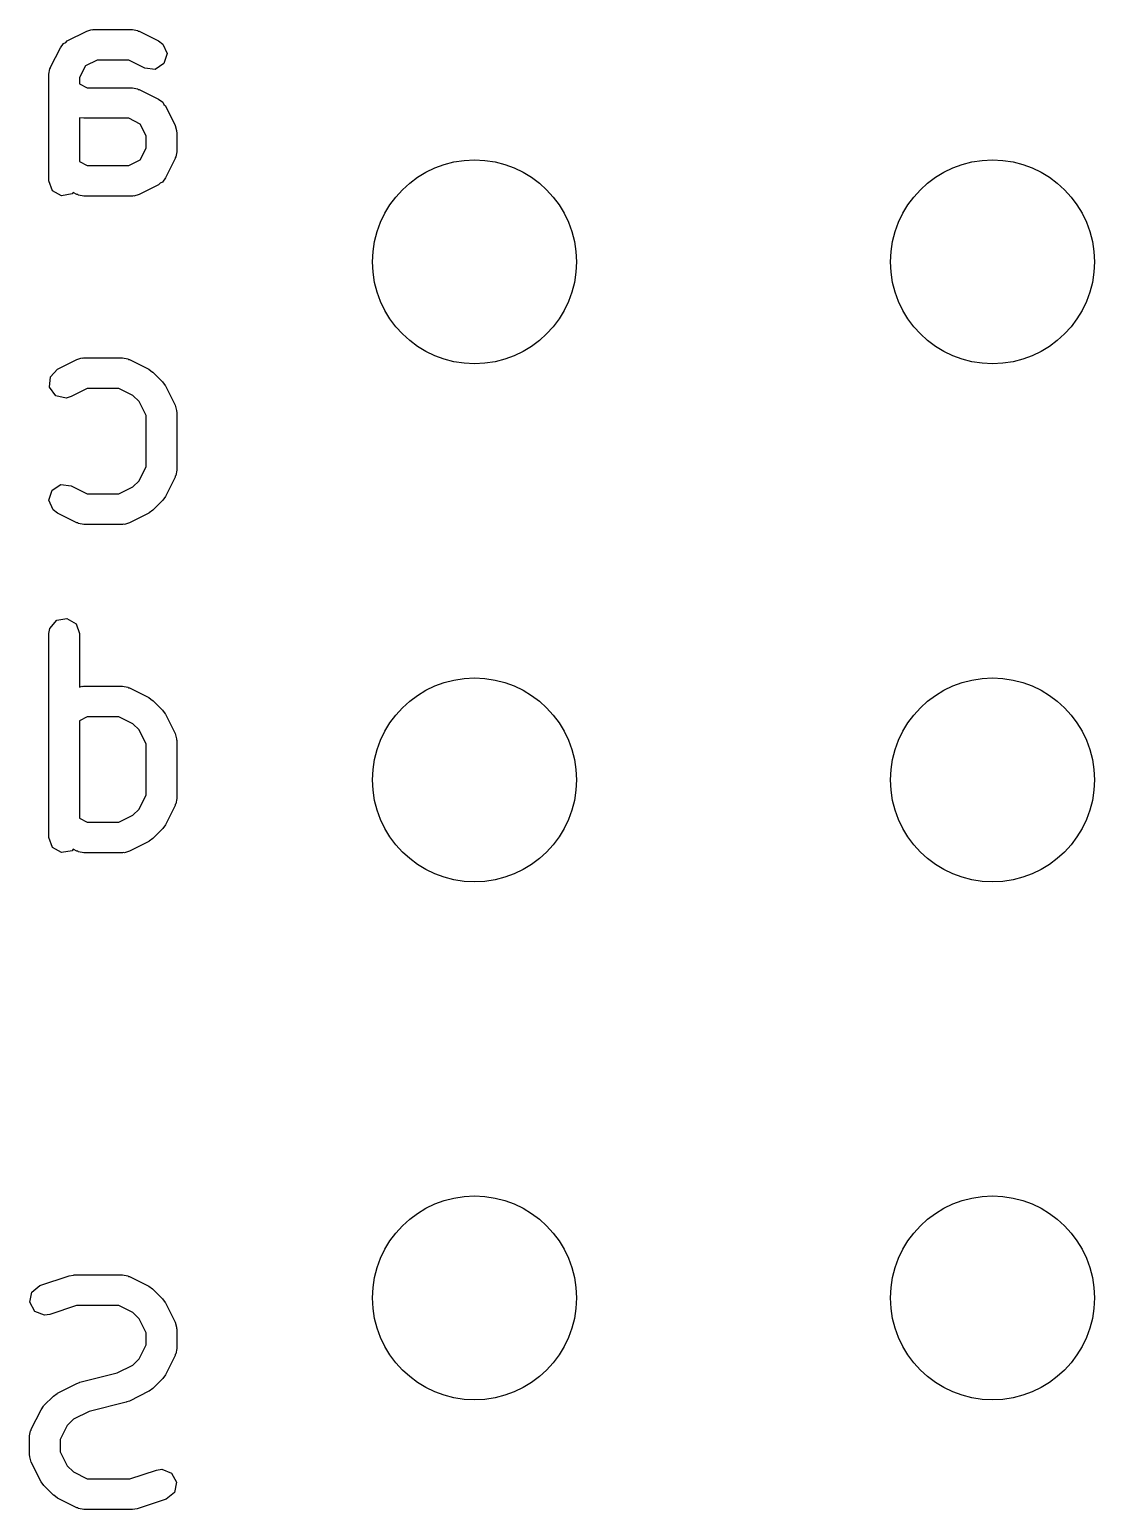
# Model space of a CAD drawing. Extents: x 127.8 to 175.4, y -127 to -66.7.
# Drawn here: x 160.22 to 165.44, y -112.51 to -105.25 of the extents above; entities that cross this region are included whole.
import ezdxf

# ---------------------------------------------------------------- set-up
doc = ezdxf.new("R2010")
doc.units = 0
doc.layers.add('BLACK', color=7, linetype='CONTINUOUS')

msp = doc.modelspace()

# ---------------------------------------------------------------- linework, layer by layer
at = {"layer": 'BLACK', "linetype": 'CONTINUOUS'}
for p, q in [((160.401, -105.307), (160.497, -105.26)), ((160.497, -105.26), (160.522, -105.252)), ((160.522, -105.252), (160.526, -105.253)), ((160.526, -105.253), (160.53, -105.252)), ((160.53, -105.252), (160.721, -105.252)), ((160.721, -105.252), (160.746, -105.256)), ((160.746, -105.256), (160.75, -105.259)), ((160.75, -105.259), (160.754, -105.26)), ((160.754, -105.26), (160.849, -105.307)), ((160.32, -105.436), (160.368, -105.341)), ((160.368, -105.341), (160.383, -105.32)), ((160.383, -105.32), (160.394, -105.315)), ((160.394, -105.315), (160.401, -105.307)), ((160.849, -105.307), (160.87, -105.323)), ((160.87, -105.323), (160.891, -105.37)), ((160.548, -105.402), (160.491, -105.43)), ((160.703, -105.402), (160.548, -105.402)), ((160.782, -105.441), (160.703, -105.402)), ((160.876, -105.419), (160.833, -105.447)), ((160.891, -105.37), (160.876, -105.419)), ((160.312, -105.47), (160.317, -105.444)), ((160.312, -105.993), (160.312, -105.47)), ((160.317, -105.444), (160.32, -105.44)), ((160.32, -105.44), (160.32, -105.436)), ((160.491, -105.43), (160.462, -105.487)), ((160.462, -105.487), (160.462, -105.518)), ((160.833, -105.447), (160.782, -105.441)), ((160.462, -105.518), (160.5, -105.537)), ((160.5, -105.537), (160.721, -105.537)), ((160.721, -105.537), (160.746, -105.542)), ((160.746, -105.542), (160.75, -105.545)), ((160.75, -105.545), (160.754, -105.545)), ((160.754, -105.545), (160.849, -105.593)), ((160.849, -105.593), (160.87, -105.608)), ((160.87, -105.608), (160.875, -105.619)), ((160.875, -105.619), (160.883, -105.626)), ((160.883, -105.626), (160.931, -105.722)), ((160.483, -105.687), (160.462, -105.684)), ((160.462, -105.684), (160.462, -105.899)), ((160.703, -105.687), (160.483, -105.687)), ((160.76, -105.716), (160.703, -105.687)), ((160.789, -105.773), (160.76, -105.716)), ((160.789, -105.833), (160.789, -105.773)), ((160.931, -105.722), (160.938, -105.747)), ((160.938, -105.747), (160.937, -105.751)), ((160.937, -105.751), (160.939, -105.755)), ((160.939, -105.755), (160.939, -105.851)), ((160.76, -105.89), (160.789, -105.833)), ((160.939, -105.851), (160.934, -105.876)), ((160.462, -105.899), (160.5, -105.918)), ((160.5, -105.918), (160.703, -105.918)), ((160.703, -105.918), (160.76, -105.89)), ((160.931, -105.884), (160.883, -105.979)), ((160.934, -105.876), (160.931, -105.88)), ((160.931, -105.88), (160.931, -105.884)), ((160.33, -106.042), (160.312, -105.993)), ((160.857, -106.005), (160.849, -106.013)), ((160.868, -106), (160.857, -106.005)), ((160.883, -105.979), (160.868, -106)), ((160.374, -106.067), (160.33, -106.042)), ((160.425, -106.058), (160.374, -106.067)), ((160.431, -106.051), (160.425, -106.058)), ((160.449, -106.06), (160.431, -106.051)), ((160.454, -106.061), (160.449, -106.06)), ((160.457, -106.064), (160.454, -106.061)), ((160.483, -106.068), (160.457, -106.064)), ((160.721, -106.068), (160.483, -106.068)), ((160.725, -106.067), (160.721, -106.068)), ((160.729, -106.068), (160.725, -106.067)), ((160.754, -106.06), (160.729, -106.068)), ((160.849, -106.013), (160.754, -106.06)), ((160.354, -106.917), (160.449, -106.87)), ((160.449, -106.87), (160.474, -106.862)), ((160.474, -106.862), (160.478, -106.863)), ((160.478, -106.863), (160.483, -106.862)), ((160.483, -106.862), (160.673, -106.862)), ((160.673, -106.862), (160.699, -106.866)), ((160.699, -106.866), (160.702, -106.869)), ((160.702, -106.869), (160.707, -106.87)), ((160.707, -106.87), (160.802, -106.917)), ((160.319, -106.954), (160.354, -106.917)), ((160.802, -106.917), (160.82, -106.931)), ((160.82, -106.931), (160.821, -106.931)), ((160.821, -106.931), (160.869, -106.979)), ((160.315, -107.006), (160.319, -106.954)), ((160.346, -107.047), (160.315, -107.006)), ((160.5, -107.012), (160.421, -107.051)), ((160.655, -107.012), (160.5, -107.012)), ((160.724, -107.046), (160.655, -107.012)), ((160.869, -106.979), (160.882, -106.997)), ((160.882, -106.997), (160.883, -106.998)), ((160.883, -106.998), (160.931, -107.094)), ((160.396, -107.059), (160.346, -107.047)), ((160.421, -107.051), (160.396, -107.059)), ((160.754, -107.076), (160.724, -107.046)), ((160.789, -107.145), (160.754, -107.076)), ((160.931, -107.094), (160.938, -107.119)), ((160.789, -107.395), (160.789, -107.145)), ((160.938, -107.119), (160.937, -107.123)), ((160.937, -107.123), (160.939, -107.127)), ((160.939, -107.127), (160.939, -107.413)), ((160.754, -107.464), (160.789, -107.395)), ((160.931, -107.446), (160.883, -107.542)), ((160.934, -107.439), (160.931, -107.442)), ((160.931, -107.442), (160.931, -107.446)), ((160.939, -107.413), (160.934, -107.439)), ((160.312, -107.56), (160.327, -107.511)), ((160.327, -107.511), (160.37, -107.483)), ((160.37, -107.483), (160.421, -107.489)), ((160.421, -107.489), (160.5, -107.528)), ((160.5, -107.528), (160.655, -107.528)), ((160.655, -107.528), (160.724, -107.494)), ((160.724, -107.494), (160.754, -107.464)), ((160.333, -107.607), (160.312, -107.56)), ((160.869, -107.561), (160.821, -107.609)), ((160.87, -107.56), (160.869, -107.561)), ((160.883, -107.542), (160.87, -107.56)), ((160.354, -107.623), (160.333, -107.607)), ((160.449, -107.67), (160.354, -107.623)), ((160.454, -107.671), (160.449, -107.67)), ((160.457, -107.674), (160.454, -107.671)), ((160.483, -107.678), (160.457, -107.674)), ((160.673, -107.678), (160.483, -107.678)), ((160.677, -107.677), (160.673, -107.678)), ((160.682, -107.678), (160.677, -107.677)), ((160.707, -107.67), (160.682, -107.678)), ((160.802, -107.623), (160.707, -107.67)), ((160.803, -107.622), (160.802, -107.623)), ((160.821, -107.609), (160.803, -107.622)), ((160.317, -108.188), (160.35, -108.148)), ((160.35, -108.148), (160.4, -108.139)), ((160.4, -108.139), (160.445, -108.165)), ((160.445, -108.165), (160.462, -108.213)), ((160.312, -108.213), (160.317, -108.188)), ((160.312, -109.213), (160.312, -108.213)), ((160.462, -108.213), (160.462, -108.476)), ((160.462, -108.476), (160.474, -108.472)), ((160.474, -108.472), (160.478, -108.473)), ((160.478, -108.473), (160.483, -108.472)), ((160.483, -108.472), (160.673, -108.472)), ((160.673, -108.472), (160.699, -108.476)), ((160.699, -108.476), (160.702, -108.479)), ((160.702, -108.479), (160.707, -108.48)), ((160.707, -108.48), (160.802, -108.527)), ((160.802, -108.527), (160.82, -108.541)), ((160.82, -108.541), (160.821, -108.541)), ((160.821, -108.541), (160.869, -108.589)), ((160.5, -108.622), (160.462, -108.641)), ((160.655, -108.622), (160.5, -108.622)), ((160.724, -108.656), (160.655, -108.622)), ((160.869, -108.589), (160.882, -108.607)), ((160.882, -108.607), (160.883, -108.608)), ((160.883, -108.608), (160.931, -108.704)), ((160.462, -108.641), (160.462, -109.119)), ((160.754, -108.686), (160.724, -108.656)), ((160.789, -108.755), (160.754, -108.686)), ((160.789, -109.005), (160.789, -108.755)), ((160.931, -108.704), (160.938, -108.729)), ((160.938, -108.729), (160.937, -108.733)), ((160.937, -108.733), (160.939, -108.737)), ((160.939, -108.737), (160.939, -109.023)), ((160.754, -109.074), (160.789, -109.005)), ((160.931, -109.056), (160.883, -109.152)), ((160.934, -109.049), (160.931, -109.052)), ((160.931, -109.052), (160.931, -109.056)), ((160.939, -109.023), (160.934, -109.049)), ((160.462, -109.119), (160.5, -109.138)), ((160.655, -109.138), (160.724, -109.104)), ((160.724, -109.104), (160.754, -109.074)), ((160.5, -109.138), (160.655, -109.138)), ((160.869, -109.171), (160.821, -109.219)), ((160.87, -109.17), (160.869, -109.171)), ((160.883, -109.152), (160.87, -109.17)), ((160.33, -109.262), (160.312, -109.213)), ((160.374, -109.287), (160.33, -109.262)), ((160.431, -109.271), (160.425, -109.278)), ((160.449, -109.28), (160.431, -109.271)), ((160.802, -109.233), (160.707, -109.28)), ((160.803, -109.232), (160.802, -109.233)), ((160.821, -109.219), (160.803, -109.232)), ((160.425, -109.278), (160.374, -109.287)), ((160.454, -109.281), (160.449, -109.28)), ((160.457, -109.284), (160.454, -109.281)), ((160.483, -109.288), (160.457, -109.284)), ((160.673, -109.288), (160.483, -109.288)), ((160.677, -109.287), (160.673, -109.288)), ((160.682, -109.288), (160.677, -109.287)), ((160.707, -109.28), (160.682, -109.288)), ((160.268, -111.41), (160.411, -111.362)), ((160.411, -111.362), (160.433, -111.359)), ((160.433, -111.359), (160.435, -111.358)), ((160.435, -111.358), (160.673, -111.358)), ((160.673, -111.358), (160.699, -111.363)), ((160.699, -111.363), (160.702, -111.366)), ((160.702, -111.366), (160.707, -111.366)), ((160.707, -111.366), (160.802, -111.414)), ((160.218, -111.492), (160.228, -111.442)), ((160.228, -111.442), (160.268, -111.41)), ((160.802, -111.414), (160.82, -111.427)), ((160.82, -111.427), (160.821, -111.428)), ((160.821, -111.428), (160.869, -111.476)), ((160.242, -111.537), (160.218, -111.492)), ((160.447, -111.508), (160.316, -111.552)), ((160.655, -111.508), (160.447, -111.508)), ((160.724, -111.543), (160.655, -111.508)), ((160.869, -111.476), (160.882, -111.494)), ((160.882, -111.494), (160.883, -111.495)), ((160.883, -111.495), (160.931, -111.59)), ((160.29, -111.556), (160.242, -111.537)), ((160.316, -111.552), (160.29, -111.556)), ((160.754, -111.573), (160.724, -111.543)), ((160.789, -111.642), (160.754, -111.573)), ((160.931, -111.59), (160.938, -111.615)), ((160.789, -111.701), (160.789, -111.642)), ((160.938, -111.615), (160.937, -111.62)), ((160.937, -111.62), (160.939, -111.624)), ((160.939, -111.624), (160.939, -111.719)), ((160.754, -111.77), (160.789, -111.701)), ((160.939, -111.719), (160.934, -111.745)), ((160.647, -111.839), (160.724, -111.8)), ((160.724, -111.8), (160.754, -111.77)), ((160.931, -111.753), (160.883, -111.848)), ((160.934, -111.745), (160.931, -111.748)), ((160.931, -111.748), (160.931, -111.753)), ((160.449, -111.89), (160.461, -111.886)), ((160.461, -111.886), (160.464, -111.884)), ((160.464, -111.884), (160.647, -111.839)), ((160.869, -111.867), (160.821, -111.915)), ((160.87, -111.866), (160.869, -111.867)), ((160.883, -111.848), (160.87, -111.866)), ((160.287, -111.999), (160.334, -111.952)), ((160.334, -111.952), (160.353, -111.939)), ((160.353, -111.939), (160.354, -111.938)), ((160.354, -111.938), (160.449, -111.89)), ((160.802, -111.929), (160.707, -111.977)), ((160.803, -111.928), (160.802, -111.929)), ((160.821, -111.915), (160.803, -111.928)), ((160.225, -112.114), (160.273, -112.019)), ((160.273, -112.019), (160.286, -112.001)), ((160.286, -112.001), (160.287, -111.999)), ((160.509, -112.028), (160.432, -112.066)), ((160.691, -111.982), (160.509, -112.028)), ((160.694, -111.98), (160.691, -111.982)), ((160.707, -111.977), (160.694, -111.98)), ((160.401, -112.097), (160.367, -112.165)), ((160.432, -112.066), (160.401, -112.097)), ((160.217, -112.148), (160.222, -112.122)), ((160.217, -112.243), (160.217, -112.148)), ((160.222, -112.122), (160.225, -112.119)), ((160.225, -112.119), (160.225, -112.114)), ((160.367, -112.165), (160.367, -112.225)), ((160.219, -112.247), (160.217, -112.243)), ((160.218, -112.251), (160.219, -112.247)), ((160.367, -112.225), (160.401, -112.294)), ((160.225, -112.276), (160.218, -112.251)), ((160.273, -112.372), (160.225, -112.276)), ((160.401, -112.294), (160.432, -112.324)), ((160.709, -112.358), (160.84, -112.315)), ((160.84, -112.315), (160.866, -112.311)), ((160.866, -112.311), (160.913, -112.33)), ((160.274, -112.373), (160.273, -112.372)), ((160.287, -112.391), (160.274, -112.373)), ((160.334, -112.439), (160.287, -112.391)), ((160.432, -112.324), (160.5, -112.358)), ((160.5, -112.358), (160.709, -112.358)), ((160.913, -112.33), (160.938, -112.375)), ((160.938, -112.375), (160.927, -112.425)), ((160.336, -112.439), (160.334, -112.439)), ((160.354, -112.453), (160.336, -112.439)), ((160.449, -112.5), (160.354, -112.453)), ((160.887, -112.457), (160.744, -112.505)), ((160.927, -112.425), (160.887, -112.457)), ((160.454, -112.501), (160.449, -112.5)), ((160.457, -112.504), (160.454, -112.501)), ((160.483, -112.508), (160.457, -112.504)), ((160.721, -112.508), (160.483, -112.508)), ((160.722, -112.508), (160.721, -112.508)), ((160.744, -112.505), (160.722, -112.508))]:
    msp.add_line(p, q, dxfattribs=at)
at = {"layer": 'BLACK'}
for centre in [(162.399, -106.391), (164.939, -106.391), (162.399, -108.931), (164.939, -108.931), (162.399, -111.471), (164.939, -111.471)]:
    msp.add_circle(centre, 0.5, dxfattribs=at)

doc.saveas('drawing.dxf')
